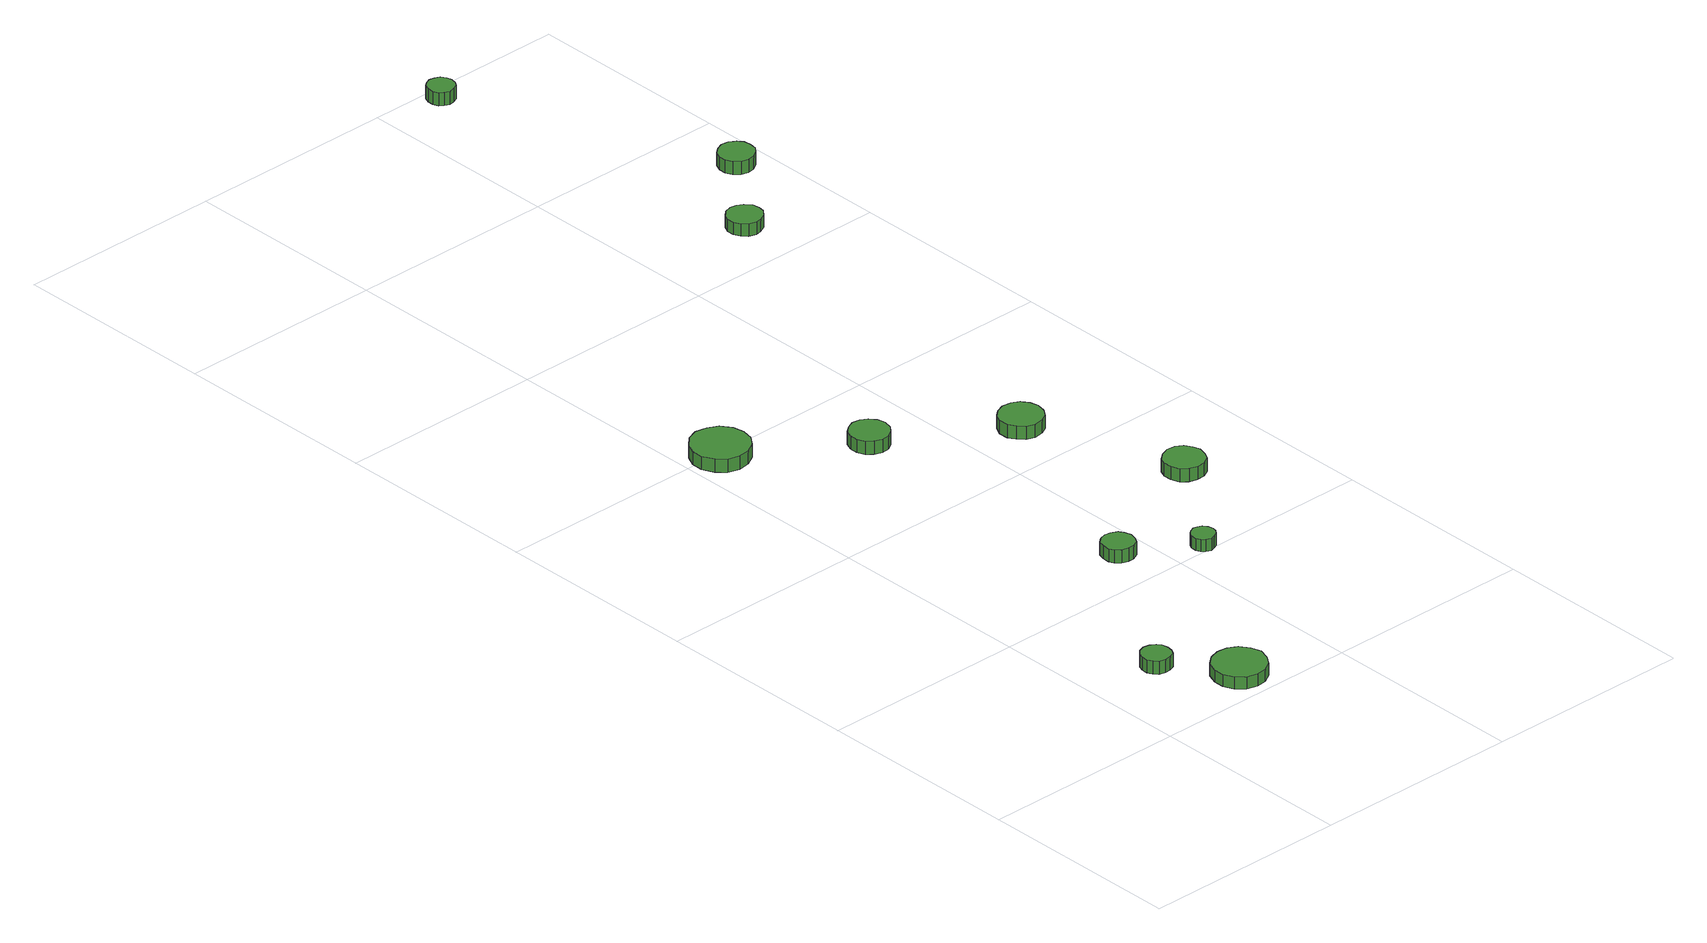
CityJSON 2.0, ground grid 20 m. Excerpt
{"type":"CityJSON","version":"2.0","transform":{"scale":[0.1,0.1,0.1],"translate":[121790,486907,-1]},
"CityObjects":{
"tree1":{"type":"SolitaryVegetationObject","attributes":{"function":"something"},"geometry":[{"type":"MultiSurface","lod":"1","boundaries":[[[0,1,2,3,4,5,6,7,8,9,10,11,12,13,14]],[[15,16,17,18,19,20,21,22,23,24,25,26,27,28,29]],[[0,29,28,1]],[[1,28,27,2]],[[2,27,26,3]],[[3,26,25,4]],[[4,25,24,5]],[[5,24,23,6]],[[6,23,22,7]],[[7,22,21,8]],[[8,21,20,9]],[[9,20,19,10]],[[10,19,18,11]],[[11,18,17,12]],[[12,17,16,13]],[[13,16,15,14]],[[14,15,29,0]]]}]},
"tree2":{"type":"SolitaryVegetationObject","attributes":{"function":"something"},"geometry":[{"type":"MultiSurface","lod":"1","boundaries":[[[30,31,32,33,34,35,36,37,38,39,40,41,42,43,44]],[[45,46,47,48,49,50,51,52,53,54,55,56,57,58,59]],[[30,59,58,31]],[[31,58,57,32]],[[32,57,56,33]],[[33,56,55,34]],[[34,55,54,35]],[[35,54,53,36]],[[36,53,52,37]],[[37,52,51,38]],[[38,51,50,39]],[[39,50,49,40]],[[40,49,48,41]],[[41,48,47,42]],[[42,47,46,43]],[[43,46,45,44]],[[44,45,59,30]]]}]},
"tree3":{"type":"SolitaryVegetationObject","attributes":{"function":"something"},"geometry":[{"type":"MultiSurface","lod":"1","boundaries":[[[60,61,62,63,64,65,66,67,68,69,70,71,72,73,74]],[[75,76,77,78,79,80,81,82,83,84,85,86,87,88,89]],[[60,89,88,61]],[[61,88,87,62]],[[62,87,86,63]],[[63,86,85,64]],[[64,85,84,65]],[[65,84,83,66]],[[66,83,82,67]],[[67,82,81,68]],[[68,81,80,69]],[[69,80,79,70]],[[70,79,78,71]],[[71,78,77,72]],[[72,77,76,73]],[[73,76,75,74]],[[74,75,89,60]]]}]},
"tree4":{"type":"SolitaryVegetationObject","attributes":{"function":"something"},"geometry":[{"type":"MultiSurface","lod":"1","boundaries":[[[90,91,92,93,94,95,96,97,98,99,100,101,102,103,104]],[[105,106,107,108,109,110,111,112,113,114,115,116,117,118,119]],[[90,119,118,91]],[[91,118,117,92]],[[92,117,116,93]],[[93,116,115,94]],[[94,115,114,95]],[[95,114,113,96]],[[96,113,112,97]],[[97,112,111,98]],[[98,111,110,99]],[[99,110,109,100]],[[100,109,108,101]],[[101,108,107,102]],[[102,107,106,103]],[[103,106,105,104]],[[104,105,119,90]]]}]},
"tree5":{"type":"SolitaryVegetationObject","attributes":{"function":"something"},"geometry":[{"type":"MultiSurface","lod":"1","boundaries":[[[120,121,122,123,124,125,126,127,128,129,130,131,132,133,134]],[[135,136,137,138,139,140,141,142,143,144,145,146,147,148,149]],[[120,149,148,121]],[[121,148,147,122]],[[122,147,146,123]],[[123,146,145,124]],[[124,145,144,125]],[[125,144,143,126]],[[126,143,142,127]],[[127,142,141,128]],[[128,141,140,129]],[[129,140,139,130]],[[130,139,138,131]],[[131,138,137,132]],[[132,137,136,133]],[[133,136,135,134]],[[134,135,149,120]]]}]},
"tree6":{"type":"SolitaryVegetationObject","attributes":{"function":"something"},"geometry":[{"type":"MultiSurface","lod":"1","boundaries":[[[150,151,152,153,154,155,156,157,158,159,160,161,162,163,164]],[[165,166,167,168,169,170,171,172,173,174,175,176,177,178,179]],[[150,179,178,151]],[[151,178,177,152]],[[152,177,176,153]],[[153,176,175,154]],[[154,175,174,155]],[[155,174,173,156]],[[156,173,172,157]],[[157,172,171,158]],[[158,171,170,159]],[[159,170,169,160]],[[160,169,168,161]],[[161,168,167,162]],[[162,167,166,163]],[[163,166,165,164]],[[164,165,179,150]]]}]},
"tree7":{"type":"SolitaryVegetationObject","attributes":{"function":"something"},"geometry":[{"type":"MultiSurface","lod":"1","boundaries":[[[180,181,182,183,184,185,186,187,188,189,190,191,192,193,194]],[[195,196,197,198,199,200,201,202,203,204,205,206,207,208,209]],[[180,209,208,181]],[[181,208,207,182]],[[182,207,206,183]],[[183,206,205,184]],[[184,205,204,185]],[[185,204,203,186]],[[186,203,202,187]],[[187,202,201,188]],[[188,201,200,189]],[[189,200,199,190]],[[190,199,198,191]],[[191,198,197,192]],[[192,197,196,193]],[[193,196,195,194]],[[194,195,209,180]]]}]},
"tree8":{"type":"SolitaryVegetationObject","attributes":{"function":"something"},"geometry":[{"type":"MultiSurface","lod":"1","boundaries":[[[210,211,212,213,214,215,216,217,218,219,220,221,222,223,224]],[[225,226,227,228,229,230,231,232,233,234,235,236,237,238,239]],[[210,239,238,211]],[[211,238,237,212]],[[212,237,236,213]],[[213,236,235,214]],[[214,235,234,215]],[[215,234,233,216]],[[216,233,232,217]],[[217,232,231,218]],[[218,231,230,219]],[[219,230,229,220]],[[220,229,228,221]],[[221,228,227,222]],[[222,227,226,223]],[[223,226,225,224]],[[224,225,239,210]]]}]},
"tree9":{"type":"SolitaryVegetationObject","attributes":{"function":"something"},"geometry":[{"type":"MultiSurface","lod":"1","boundaries":[[[240,241,242,243,244,245,246,247,248,249,250,251,252,253,254]],[[255,256,257,258,259,260,261,262,263,264,265,266,267,268,269]],[[240,269,268,241]],[[241,268,267,242]],[[242,267,266,243]],[[243,266,265,244]],[[244,265,264,245]],[[245,264,263,246]],[[246,263,262,247]],[[247,262,261,248]],[[248,261,260,249]],[[249,260,259,250]],[[250,259,258,251]],[[251,258,257,252]],[[252,257,256,253]],[[253,256,255,254]],[[254,255,269,240]]]}]},
"tree10":{"type":"SolitaryVegetationObject","attributes":{"function":"something"},"geometry":[{"type":"MultiSurface","lod":"1","boundaries":[[[270,271,272,273,274,275,276,277,278,279,280,281,282,283,284]],[[285,286,287,288,289,290,291,292,293,294,295,296,297,298,299]],[[270,299,298,271]],[[271,298,297,272]],[[272,297,296,273]],[[273,296,295,274]],[[274,295,294,275]],[[275,294,293,276]],[[276,293,292,277]],[[277,292,291,278]],[[278,291,290,279]],[[279,290,289,280]],[[280,289,288,281]],[[281,288,287,282]],[[282,287,286,283]],[[283,286,285,284]],[[284,285,299,270]]]}]},
"tree11":{"type":"SolitaryVegetationObject","attributes":{"function":"something"},"geometry":[{"type":"MultiSurface","lod":"1","boundaries":[[[300,301,302,303,304,305,306,307,308,309,310,311,312,313,314]],[[315,316,317,318,319,320,321,322,323,324,325,326,327,328,329]],[[300,329,328,301]],[[301,328,327,302]],[[302,327,326,303]],[[303,326,325,304]],[[304,325,324,305]],[[305,324,323,306]],[[306,323,322,307]],[[307,322,321,308]],[[308,321,320,309]],[[309,320,319,310]],[[310,319,318,311]],[[311,318,317,312]],[[312,317,316,313]],[[313,316,315,314]],[[314,315,329,300]]]}]}
},
"vertices":[
[83,91,19],[82,97,19],[79,101,19],[74,104,19],[68,105,19],[62,103,19],[58,99,19],[56,94,19],[56,88,19],[58,83,19],[62,79,19],[68,77,19],[74,78,19],[79,80,19],[82,85,19],[82,85,6],[79,80,6],[74,78,6],[68,77,6],[62,79,6],[58,83,6],[56,88,6],[56,94,6],[58,99,6],[62,103,6],[68,105,6],[74,104,6],[79,101,6],[82,97,6],[83,91,6],
[139,34,17],[136,44,17],[130,53,17],[121,58,17],[111,59,17],[101,56,17],[93,49,17],[89,39,17],[89,29,17],[93,19,17],[101,12,17],[111,9,17],[121,10,17],[130,15,17],[136,24,17],[136,24,5],[130,15,5],[121,10,5],[111,9,5],[101,12,5],[93,19,5],[89,29,5],[89,39,5],[93,49,5],[101,56,5],[111,59,5],[121,58,5],[130,53,5],[136,44,5],[139,34,5],
[61,595,19],[59,606,19],[52,616,19],[42,621,19],[31,623,19],[20,619,19],[12,611,19],[7,601,19],[7,590,19],[12,579,19],[20,571,19],[31,568,19],[42,569,19],[52,575,19],[59,584,19],[59,584,6],[52,575,6],[42,569,6],[31,568,6],[20,571,6],[12,579,6],[7,590,6],[7,601,6],[12,611,6],[20,619,6],[31,623,6],[42,621,6],[52,616,6],[59,606,6],[61,595,6],
[182,242,23],[180,248,23],[177,253,23],[171,256,23],[165,257,23],[159,255,23],[154,251,23],[152,245,23],[152,238,23],[154,233,23],[159,229,23],[165,227,23],[171,227,23],[177,230,23],[180,235,23],[180,235,10],[177,230,10],[171,227,10],[165,227,10],[159,229,10],[154,233,10],[152,238,10],[152,245,10],[154,251,10],[159,255,10],[165,257,10],[171,256,10],[177,253,10],[180,248,10],[182,242,10],
[242,204,21],[241,209,21],[238,213,21],[234,215,21],[230,216,21],[225,214,21],[222,211,21],[220,207,21],[220,202,21],[222,198,21],[225,195,21],[230,193,21],[234,194,21],[238,196,21],[241,200,21],[241,200,9],[238,196,9],[234,194,9],[230,193,9],[225,195,9],[222,198,9],[220,202,9],[220,207,9],[222,211,9],[225,214,9],[230,216,9],[234,215,9],[238,213,9],[241,209,9],[242,204,9],
[156,520,22],[154,528,22],[149,534,22],[143,538,22],[135,539,22],[128,536,22],[122,531,22],[119,524,22],[119,516,22],[122,509,22],[128,504,22],[135,501,22],[143,502,22],[149,506,22],[154,512,22],[154,512,9],[149,506,9],[143,502,9],[135,501,9],[128,504,9],[122,509,9],[119,516,9],[119,524,9],[122,531,9],[128,536,9],[135,539,9],[143,538,9],[149,534,9],[154,528,9],[156,520,9],
[262,443,29],[260,451,29],[255,458,29],[248,462,29],[239,463,29],[231,460,29],[225,455,29],[221,447,29],[221,438,29],[225,431,29],[231,425,29],[239,422,29],[248,423,29],[255,427,29],[260,434,29],[260,434,16],[255,427,16],[248,423,16],[239,422,16],[231,425,16],[225,431,16],[221,438,16],[221,447,16],[225,455,16],[231,460,16],[239,463,16],[248,462,16],[255,458,16],[260,451,16],[262,443,16],
[316,299,27],[314,306,27],[310,313,27],[303,317,27],[295,318,27],[287,315,27],[281,310,27],[278,303,27],[278,295,27],[281,287,27],[287,282,27],[295,280,27],[303,280,27],[310,284,27],[314,291,27],[314,291,14],[310,284,14],[303,280,14],[295,280,14],[287,282,14],[281,287,14],[278,295,14],[278,303,14],[281,310,14],[287,315,14],[295,318,14],[303,317,14],[310,313,14],[314,306,14],[316,299,14],
[318,850,22],[317,857,22],[312,863,22],[306,866,22],[300,867,22],[293,865,22],[288,860,22],[285,854,22],[285,847,22],[288,841,22],[293,836,22],[300,834,22],[306,835,22],[312,838,22],[317,844,22],[317,844,10],[312,838,10],[306,835,10],[300,834,10],[293,836,10],[288,841,10],[285,847,10],[285,854,10],[288,860,10],[293,865,10],[300,867,10],[306,866,10],[312,863,10],[317,857,10],[318,850,10],
[267,1178,25],[266,1183,25],[263,1188,25],[258,1190,25],[253,1191,25],[248,1189,25],[244,1186,25],[242,1181,25],[242,1175,25],[244,1170,25],[248,1167,25],[253,1165,25],[258,1166,25],[263,1168,25],[266,1173,25],[266,1173,12],[263,1168,12],[258,1166,12],[253,1165,12],[248,1167,12],[244,1170,12],[242,1175,12],[242,1181,12],[244,1186,12],[248,1189,12],[253,1191,12],[258,1190,12],[263,1188,12],[266,1183,12],[267,1178,12],
[381,928,24],[380,935,24],[376,940,24],[370,944,24],[363,945,24],[356,942,24],[351,938,24],[348,931,24],[348,924,24],[351,918,24],[356,913,24],[363,911,24],[370,912,24],[376,916,24],[380,921,24],[380,921,11],[376,916,11],[370,912,11],[363,911,11],[356,913,11],[351,918,11],[348,924,11],[348,931,11],[351,938,11],[356,942,11],[363,945,11],[370,944,11],[376,940,11],[380,935,11],[381,928,11]
]}
